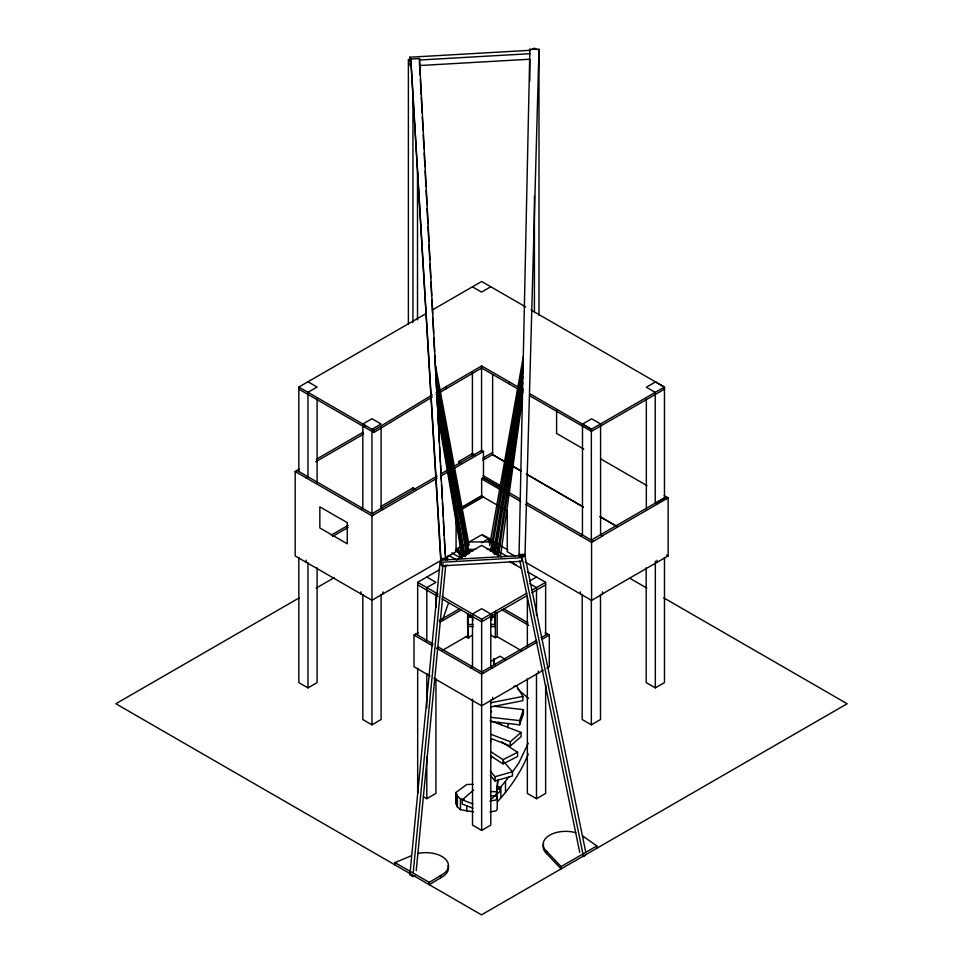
<?xml version="1.0" encoding="UTF-8"?>
<svg xmlns="http://www.w3.org/2000/svg" width="963" height="963" viewBox="0 0 963 963"><rect width="100%" height="100%" fill="white"/><g stroke="black" fill="none" stroke-linecap="round" stroke-linejoin="round"><path stroke-width="1.44" d="M409.757 59.971L409.793 57.214L530.601 50.281M440.946 563.728L410.792 59.032L419.495 58.538L445.484 559.864M440.994 560.129L441.499 565.883L521.958 561.26L522.006 557.661L521.465 555.507L440.994 560.129L410.792 59.032M538.991 49.282L524.979 555.952L519.045 555.952L529.855 49.282L538.991 49.282L538.991 315.346M493.766 661.425L493.85 658.692L493.778 664.374M507.886 727.775L508.043 723.634M440.103 561.67L409.865 874.741L412.814 876.631L414.8 875.644M413.247 872.165L443.052 563.56M416.221 870.672L445.737 565.052M419.326 60.031L419.495 58.538M490.384 795.763L496.342 795.98L497.642 779.837M496.342 795.98L498.124 779.585M491.527 620.497L492.358 614.55M500.435 556.578L522.367 399.007M498.316 556.698L522.476 393.662M497.221 555.35L522.596 388.077M495.379 554.134L522.716 382.443M494.488 554.507L522.837 376.846M493.417 553.28L522.957 371.61M495.981 794.463L497.438 796.654L495.969 800.036L489.95 801.011M491.648 551.462L523.053 367.132M490.564 550.74L523.15 362.305M489.625 545.467L523.27 356.743M473.327 617.018L467.597 617.018L467.573 622.122L467.597 624.481L473.423 624.481M442.787 619.185L448.565 602.886M490.384 721.492L519.647 724.838L519.647 720.613L523.415 709.635L494.151 706.276M519.647 724.838L523.415 713.848L523.415 709.635M528.254 743.171L518.696 763.238L512.099 772.434M528.254 754.053C521.176 771.881 510.246 787.794 497.317 801.89M499.087 788.998L508.801 777.033M490.673 738.428L510.33 745.964L510.33 741.751L521.067 732.422L490.167 720.565M510.33 745.964L521.067 736.647L521.067 732.422M473.038 808.198L462.276 804.069L462.276 799.844L473.567 790.033M496.499 790.334L499.893 787.385L497.197 786.362M490.853 799.471L499.893 791.61L499.893 787.385M520.742 554.893L518.949 556.433L522.09 557.721L583.506 856.661L586.202 854.35M522.09 557.721L524.799 555.41L585.6 851.4M448.084 865.556A22.498 12.988 0 0 1 440.621 877.811L429.317 884.72L429.317 882.397L440.621 875.487A22.498 12.988 0 0 0 445.195 858.888A22.498 12.988 0 0 0 417.581 853.579M298.831 389.16L373.861 432.483L373.861 430.365L432.303 394.854M436.119 392.531L481.644 365.94L523.234 389.943M373.861 432.483L432.303 396.961M436.119 394.649L481.644 368.047L523.234 392.049M408.372 324.423L408.372 59.862L410.659 58.55M532.142 49.474L534.417 48.15L536.704 49.474M298.831 471.497L298.831 387.054L425.899 313.685M432.375 309.942L481.644 281.497L525.774 306.968M490.793 286.769L481.56 292.102L472.412 286.83M360.981 509.487L362.81 508.44L362.81 423.997L371.959 418.712L381.095 423.997L371.959 429.269L371.959 513.712L437.13 476.083M441.945 559.852L371.959 600.262L295.172 555.94L295.172 471.497L299.288 469.113M316.502 459.182L363.111 432.267M315.732 461.734L363.641 434.072M306.138 477.829L307.967 476.769L307.967 392.326L317.104 387.054L307.967 381.769M331.308 535.067L348.161 525.341M380.59 506.622L413.007 487.904L415.571 489.385M458.713 463.624L458.713 461.518L472.412 453.597L474.699 454.921M332.608 536.427L348.161 527.447M440.392 474.193L481.644 450.383L483.474 451.442L483.474 477.829L519.936 498.882M295.172 471.497L371.959 515.819L437.07 478.226M440.934 475.999L483.474 451.442M482.872 458.123L492.623 452.49M482.788 460.278L492.623 454.608L521.127 471.063L492.623 454.705L492.623 374.655M514.94 556.157L507.248 551.715L507.248 510.872L481.644 496.101L481.644 478.888L483.474 477.829M582.434 424.129L591.667 418.797L600.575 423.937L600.575 534.718L602.633 535.909L591.571 542.35L591.571 600.394L602.633 594.015L602.405 591.776M655.562 381.902L646.329 387.234L655.237 392.374L655.237 503.168L657.067 504.215M299.264 597.854L115.849 703.748L481.5 914.85L847.151 703.748L663.784 597.879M316.177 588.092L334.39 577.571M591.342 429.269L664.47 387.054L664.47 497.835L591.342 540.05L591.342 429.269L529.662 393.662M529.662 395.769L591.438 431.328L664.386 389.208L664.386 387.102L655.466 381.95M455.403 510.92L482.066 495.524M497.305 486.736L499.845 485.268L499.845 487.374M481.644 496.101L456.065 510.872L456.065 551.703L445.797 557.637M455.403 513.026L483.342 496.908M492.695 541.94L493.068 551.522L492.695 541.94L465.659 541.94L465.731 555.482M455.475 549.933L481.644 534.826L507.802 549.921M461.59 554.315L466.574 551.426M481.536 542.795L489.011 538.473L489.011 542.699M417.665 635.099L417.665 582.326L439.658 569.627M444.798 566.653L447.374 565.173M456.366 559.972L481.644 545.383L501.807 557.011M492.767 549.765L497.883 546.815L497.883 551.041L494.055 553.256M298.831 557.421L298.831 682.598L307.967 687.883L317.104 682.598L317.104 567.857M580.605 536.018L582.434 534.959L582.519 424.069L591.438 429.221L591.438 431.328M430.052 676.026L414.006 666.769L414.006 635.099L418.123 632.727M439.116 620.605L459.688 608.724M439.658 622.399L461.506 609.784M655.466 503.3L666.528 496.908M602.405 535.777L668.129 497.835L668.129 555.94L602.405 593.882M424.972 641.43L426.802 640.371L426.802 587.599L435.938 582.326L426.802 577.042M529.638 581.002L536.499 577.042M441.981 596.362L481.644 619.269L526.881 593.148M531.925 590.235L545.636 582.326L545.636 635.099M526.881 595.688L481.644 621.797L441.981 598.89M531.925 592.775L545.636 584.854M442.234 650.47L467.934 635.628M466.104 636.687L467.934 637.735L472.508 635.099M490.793 635.099L495.367 637.735L497.185 636.687L521.609 650.783M362.81 594.364L362.81 719.542L371.959 724.826L381.095 719.542L381.095 594.364M470.678 667.816L472.508 666.769L472.508 613.985L481.644 608.712L490.793 613.985L490.793 666.769L492.623 667.816M491.106 661.304L499.929 656.212L505.045 659.161M536.499 640.371L481.644 672.042L481.644 619.269M541.062 637.735L547.466 634.039M436.395 648.027L481.644 674.148L537.053 642.165M541.976 639.324L549.295 635.099L549.295 666.769L546.852 668.178M543.204 670.284L481.644 705.819L433.856 678.229M423.371 796.726L426.802 798.712L435.938 793.428L435.938 678.686M582.206 594.364L582.206 719.542L591.342 724.826L600.491 719.542L600.491 594.364M646.197 567.857L646.197 682.598L655.334 687.883L664.47 682.598L664.47 557.421M472.508 699.174L472.508 825.098L481.644 830.371L490.793 825.098L490.793 699.92M527.351 678.686L527.351 793.428L536.499 798.712L545.636 793.428L545.636 684.645M543.614 844.033A22.498 12.988 0 0 0 546.852 853.796L561.08 868.903L561.08 866.58L596.843 845.935L584.445 837.208A22.498 12.988 0 0 0 582.663 835.848M473.507 811.833L460.446 809.702L457.401 806.898L455.86 803.431L455.86 792.561L466.718 784.52L473.302 784.315M490.817 751.682L503.023 759.687L517.576 752.284L517.576 756.497L503.023 763.9L490.817 755.907M394.999 864.906L394.999 862.583L411.321 855.77M490.263 771.17L495.054 776.744L512.424 771.76L512.424 775.985L495.054 780.957L490.263 775.384M513.676 686.414L516.613 685.837L522.861 696.442L522.861 700.655L490.552 707.011M490.552 702.785L522.861 696.442M489.95 811.881L495.969 810.906L497.113 809.522L497.438 796.654M419.579 60.007L529.951 53.687M419.495 65.544L529.867 59.225M441.162 558.636L445.652 558.371M441.548 562.284L522.006 557.661M465.659 549.404L475.734 549.404M487.17 549.404L492.887 549.404M472.953 550.932L465.815 550.932L465.815 555.675M490.083 550.932L492.936 550.932M465.659 551.522L465.659 541.94M467.428 614.695L470.305 614.695M467.428 616.802L473.182 616.802M490.456 616.802L494.777 616.802L494.777 614.695M490.492 617.018L494.789 617.018L494.982 624.337L495.006 626.588L490.685 626.588M490.685 624.481L494.982 624.337M467.573 626.444L473.423 626.588M490.384 791.538L496.342 791.755M490.384 717.266L519.647 720.613M467.633 624.337L467.934 637.735L469.137 637.915M455.86 792.561L457.401 796.028L460.446 798.821L464.262 799.796M490.673 734.203L510.33 741.751M462.276 799.844L473.038 803.973M408.372 59.862L410.659 61.187M530.962 309.966L664.47 387.054M583.747 449.107L556.602 433.446L556.602 410.033M600.539 458.809L647.052 485.665M664.241 495.584L668.129 497.835M664.47 497.835L666.3 498.882M583.313 506.959L526.304 474.049L583.313 507.068M600.154 516.686L616.994 526.412M666.528 555.013L668.129 555.94M600.154 516.794L616.994 526.52M458.713 461.518L461.277 462.998M483.137 475.614L499.845 485.268M526.448 502.638L593.401 541.29M483.137 477.732L498.557 486.64M481.644 478.888L520.706 501.434M525.918 504.443L591.571 542.35M298.831 387.054L364.917 425.201L364.917 427.319M362.81 423.997L373.861 430.365M629.971 578.354L646.871 588.116M482.92 534.959L489.011 538.473M525.208 562.079L591.571 600.394M488.133 541.182L490.576 542.59M493.008 543.999L497.883 546.815M497.546 550.86L507.296 556.494M510.185 561.598L516.276 565.112M509.547 561.477L521.139 568.182M527.592 571.902L545.636 582.326M529.638 583.638L536.499 587.599L536.499 615.453M455.487 550.788L460.362 553.605M382.925 509.487L381.095 508.44L381.095 426.958M451.84 552.906L460.362 557.83M448.83 555.434L456.149 559.659M297.001 470.438L373.788 514.772M503.613 608.724L528.037 622.832M545.178 632.727L549.295 635.099M501.783 609.784L528.783 625.372M417.665 582.326L438.141 594.147M417.665 584.854L438.141 596.675M415.835 634.039L433.145 644.042M438.225 646.98L483.474 673.101M414.006 635.099L432.592 645.836M394.999 862.583L429.317 882.397M501.699 741.883L517.576 752.284M517.745 689.135L528.434 698.368M498.593 722.238L501.747 725.199M575.742 832.73A22.498 12.988 0 0 0 548.838 835.703A22.498 12.988 0 0 0 546.852 851.473L561.08 866.58M503.805 761.733L512.424 771.76M495.259 664.964L493.802 662.327L493.802 659.39M459.881 546.346L463.721 556.145M458.159 548.067L462.011 557.866M456.883 548.416L460.723 558.215M446.314 557.469L447.422 560.261M409.793 57.214L410.551 66.062L409.997 63.847M519.851 560.851L579.75 852.424M435.601 366.253L469.089 545.287M435.902 372.079L469.27 553.34M436.215 378.038L468.596 553.918M436.901 391.219L466.61 553.773M436.588 385.236L467.103 554.231M437.226 397.502L465.249 556.843M437.539 403.425L463.685 555.675M438.273 417.533L462.035 556.734M472.147 615.971L472.905 620.413M437.924 410.828L462.673 556.662M419.411 61.524L420.121 75.042M420.35 79.544L421.132 94.555M421.288 97.552L422.083 112.563M422.312 117.065L423.022 130.571M423.263 135.073L423.961 148.591M424.202 153.093L424.912 166.599M425.14 171.101L425.923 186.112M426.164 190.614L426.874 204.12M427.103 208.622L427.885 223.633M428.054 226.642L428.836 241.653M428.992 244.65L429.775 259.661M430.016 264.163L430.714 277.669M430.955 282.183L431.665 295.689M431.893 300.191L432.604 313.697M432.844 318.199L433.627 333.21M433.856 337.712L434.566 351.23M434.807 355.732L435.589 370.743M435.745 373.74L436.528 388.751M436.684 391.748L437.479 406.759M437.708 411.261L438.418 424.779M438.647 429.281L439.357 442.787M439.597 447.289L440.38 462.3M440.536 465.298L441.319 480.308M441.56 484.81L442.27 498.328M442.499 502.83L443.209 516.337M443.437 520.839L444.232 535.849M444.388 538.847L445.171 553.857M492.623 541.086L492.887 551.522M657.067 560.213L657.067 562.32M655.334 561.212L655.334 687.883M646.329 399.248L646.329 508.933M596.843 845.935L596.843 848.259M591.342 599.648L591.342 724.826M580.376 591.824L580.376 593.93M546.852 851.473L546.852 853.796M538.329 670.982L538.329 673.101M536.499 673.534L536.499 798.712M534.417 196.223L534.417 311.964M529.855 49.282L529.855 50.786M529.855 59.802L529.855 80.856M527.351 597.132L527.351 646.029M524.979 555.952L524.979 554.447L519.045 554.447L519.045 555.952M509.078 381.769L509.078 383.876M505.503 781.631L505.503 792.501M503.023 759.687L503.023 763.9M500.868 786.964L500.868 797.833M497.185 612.215L497.185 636.687M495.367 611.349L495.367 637.735M495.054 776.744L495.054 780.957M492.623 697.381L492.623 699.487M490.793 539.148L490.793 542.121M481.644 365.94L481.644 368.047M481.644 674.148L481.644 830.371M481.56 367.228L481.56 451.37M472.412 372.765L472.412 455.716M467.934 613.455L467.934 637.735M466.802 805.887L466.802 811.315M460.446 798.821L460.446 809.702M457.401 796.028L457.401 806.898M456.522 793.44L456.522 804.31M447.614 556.133L447.614 558.949M446.278 386.356L446.278 388.462M440.621 875.487L440.621 877.811M435.938 594.171L435.938 607.509M426.802 673.534L426.802 707.805M426.802 756.978L426.802 798.712M417.665 668.25L417.665 793.428M417.509 172.606L417.509 319.909M412.946 92.568L412.946 322.545M413.007 487.904L413.007 490.011M382.925 591.824L382.925 593.93M371.959 515.819L371.959 724.826M362.618 423.876L362.618 425.983M360.981 591.824L360.981 593.93M317.104 399.067L317.104 483.209M307.967 562.705L307.967 687.883M306.138 560.153L306.138 562.272M490.865 756.087A2.588 1.493 0 0 1 490.636 758.194M490.624 710.297A2.588 1.493 0 0 1 490.865 712.403M490.6 740.932A2.588 1.493 0 0 1 490.745 742.076M347.27 522.68L319.848 506.851L319.848 527.965L347.27 543.794L347.27 522.68"/></g></svg>
